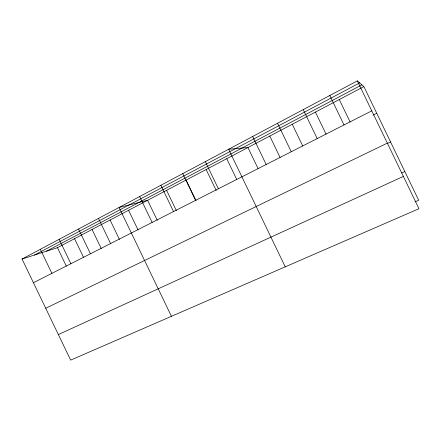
<?xml version="1.0" encoding="UTF-8"?>
<svg xmlns="http://www.w3.org/2000/svg" width="441" height="441" viewBox="0 0 441 441"><rect width="100%" height="100%" fill="white"/><g stroke="black" fill="none" stroke-linecap="round" stroke-linejoin="round"><path stroke-width="0.66" d="M357.337 80.874L418.95 208.709L70.643 360.126L22.05 259.027L357.337 80.874L363.891 86.601L418.674 200.264L414.948 201.901M34.481 255.041L359.674 82.914M46.492 251.188L361.896 84.859M22.05 259.027L57.451 247.677L363.891 86.601M33.444 282.731L371.78 110.845M373.108 115.084L376.735 113.249M45.715 308.265L387.341 143.132M387.523 143.435L390.577 141.958M401.757 172.96L404.832 171.543M58.366 334.581L403.383 176.411M339.283 99.539L350.165 122.118M329.824 95.493L344.019 124.952M315.42 112.08L326.092 134.235M303.237 109.616L317.189 138.579M292.262 124.252L302.774 146.081M277.538 123.271L291.258 151.754M269.782 136.071L280.096 157.487M252.682 136.478L266.171 164.499M258.073 168.567L247.952 147.542L228.625 149.262L285.233 266.844M226.74 158.688L236.718 179.415M205.324 161.643L218.383 188.776M206.129 169.526L216.217 190.484M186.085 180.06L196.03 200.727M182.756 173.633L195.611 200.346M166.588 190.308L176.361 210.616M160.877 185.259L173.534 211.559M157.255 220.313L147.614 200.28L119.076 207.474L171.428 316.313M139.659 196.532L152.123 222.44M128.596 210.28L138.061 229.959M110.09 220.004L119.428 239.419M98.497 218.405L110.586 243.542M92.075 229.474L101.248 248.548M78.531 229.011L90.438 253.773M74.535 238.691L83.586 257.516M59.155 239.309L70.885 263.712M57.451 247.677L66.343 266.171M40.335 249.308L51.895 273.359"/></g></svg>
